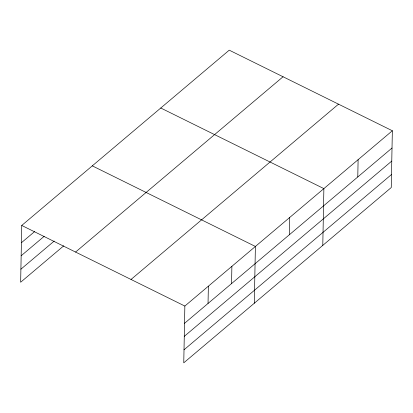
<?xml version="1.0" encoding="UTF-8"?>
<svg xmlns="http://www.w3.org/2000/svg" width="413" height="413" viewBox="0 0 413 413"><rect width="100%" height="100%" fill="white"/><g stroke="black" fill="none" stroke-linecap="round" stroke-linejoin="round"><path stroke-width="0.62" d="M392.35 130.761L184.854 306.059L183.759 362.831L391.261 187.538L392.35 130.761L229.241 50.169L21.739 225.462L20.65 282.239L63.762 245.812M208.038 303.462L208.369 286.194M231.554 283.597L231.884 266.328M254.31 303.23L255.399 246.458L92.29 165.861M289.306 234.806L289.637 217.532M322.785 245.384L323.875 188.612L160.765 108.015M357.782 176.955L358.112 159.686M21.409 242.736L34.635 231.559M21.156 255.771L44.186 236.319M20.898 269.199L54.217 241.058M75.569 252.059L283.065 76.761M131.024 279.462L338.526 104.164M184.518 323.327L392.02 148.03M184.27 336.363L391.767 161.07M184.012 349.796L391.509 174.498M21.739 225.462L184.854 306.059"/></g></svg>
